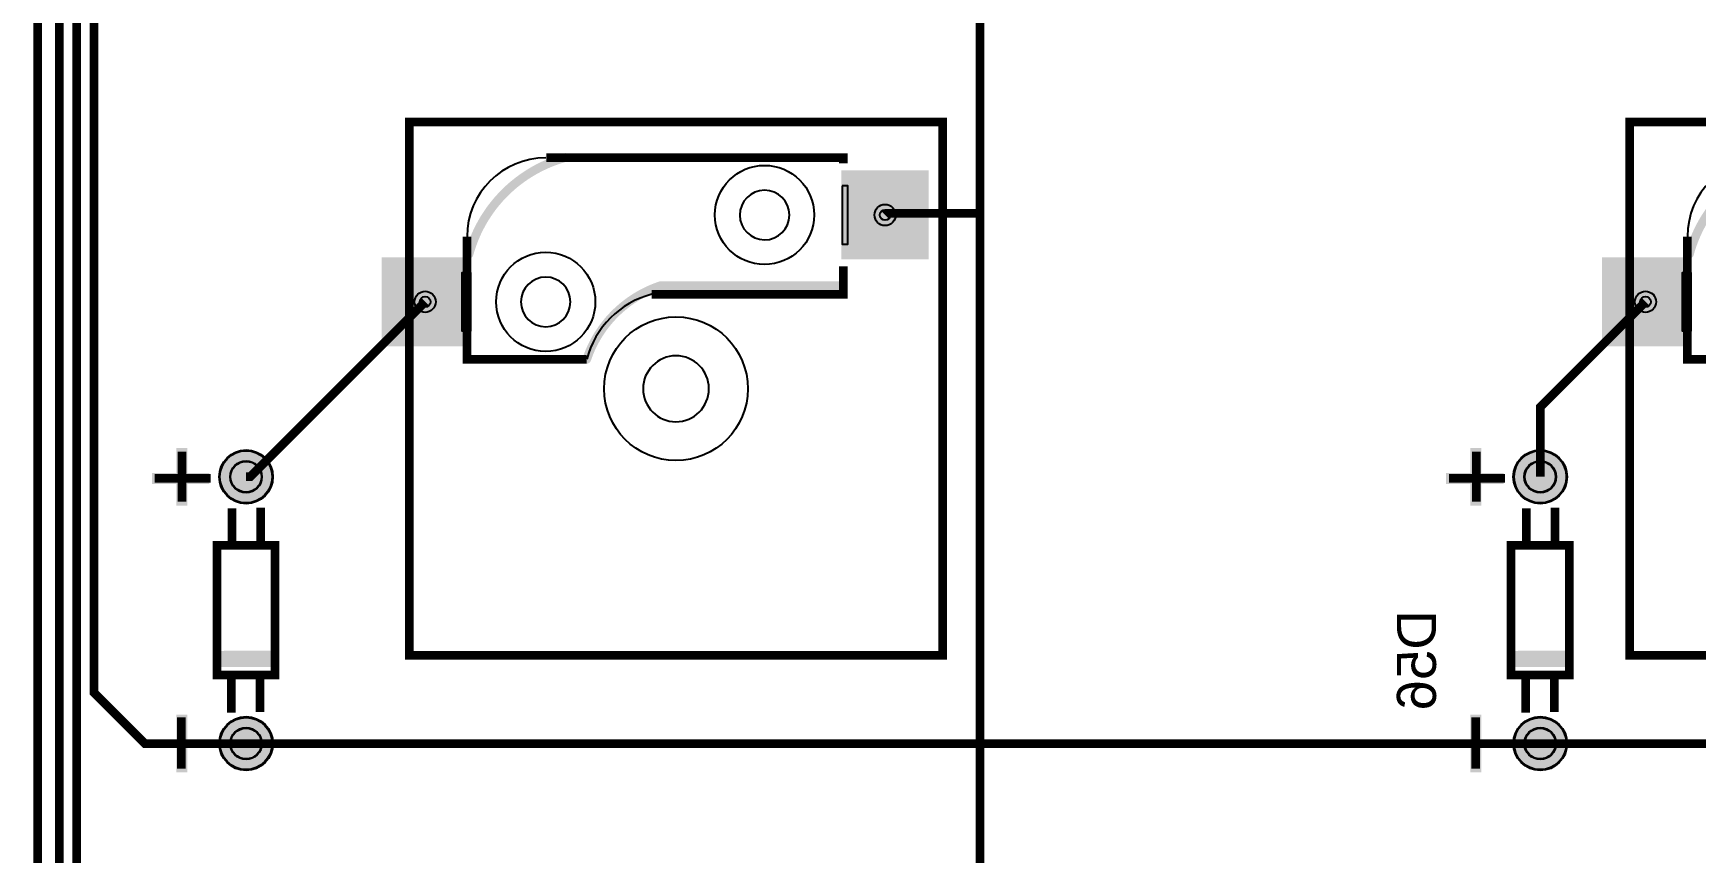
# Model space of a CAD drawing. Header units: millimetres. Extents: x -39 to 282, y -369 to -213.
# Drawn here: x -39.12 to 9.5, y -324.72 to -300.76 of the extents above; entities that cross this region are included whole.
import ezdxf

# ---------------------------------------------------------------- set-up
doc = ezdxf.new("R2010")
doc.units = ezdxf.units.MM
for name, color, linetype, true_color in [('BoardOutLine', 7, 'Continuous', 0xff00ff), ('BottomLayer', 7, 'Continuous', 0x0000ff), ('BottomPasteMaskLayer', 7, 'Continuous', 0x800000), ('BottomSilkLayer', 7, 'Continuous', 0x66cc33), ('BottomSolderMaskLayer', 7, 'Continuous', 0xaa00ff), ('Document', 7, 'Continuous', 0xffffff), ('Hole', 7, 'Continuous', 0x222222), ('Multi-Layer', 7, 'Continuous', 0xc0c0c0), ('TopLayer', 7, 'Continuous', 0xff0000), ('TopSilkLayer', 7, 'Continuous', 0xffcc00), ('TopSolderMaskLayer', 7, 'Continuous', 0x800080)]:
    doc.layers.add(name, color=color, linetype=linetype, true_color=true_color)
doc.styles.get("Standard").update_dxf_attribs({"font": 'arial.ttf'})

msp = doc.modelspace()

# ---------------------------------------------------------------- hatches: boundary and pattern name
at = {"layer": 'BottomLayer'}
for points in [[(-15.455, -304.796), (-12.955, -304.796), (-12.955, -307.346), (-15.455, -307.346)], [(-15.305, -305.221), (-15.305, -306.921), (-13.705, -306.921), (-13.705, -305.221), (-15.305, -305.221)], [(-28.905, -307.336), (-26.405, -307.336), (-26.405, -309.886), (-28.905, -309.886)], [(6.782, -307.336), (9.282, -307.336), (9.282, -309.886), (6.782, -309.886)], [(-28.155, -307.761), (-28.155, -309.461), (-26.555, -309.461), (-26.555, -307.761), (-28.155, -307.761)], [(7.532, -307.761), (7.532, -309.461), (9.132, -309.461), (9.132, -307.761), (7.532, -307.761)]]:
    msp.add_hatch(color=256, dxfattribs=at).paths.add_polyline_path(points)
at = {"layer": 'BottomPasteMaskLayer'}
for points in [[(-15.455, -304.796), (-12.955, -304.796), (-12.955, -307.346), (-15.455, -307.346)], [(-28.905, -307.336), (-26.405, -307.336), (-26.405, -309.886), (-28.905, -309.886)], [(6.782, -307.336), (9.282, -307.336), (9.282, -309.886), (6.782, -309.886)]]:
    msp.add_hatch(color=256, dxfattribs=at).paths.add_polyline_path(points)
at = {"layer": 'BottomSilkLayer'}
for points in [[(-26.37, -307.339), (-26.387, -307.338), (-26.403, -307.335), (-26.419, -307.33), (-26.434, -307.322), (-26.447, -307.313), (-26.46, -307.302), (-26.471, -307.29), (-26.48, -307.276), (-26.488, -307.261), (-26.493, -307.245), (-26.496, -307.229), (-26.497, -307.212), (-26.497, -307.212), (-26.496, -307.194), (-26.492, -307.177), (-26.492, -307.177), (-26.492, -307.177), (-26.492, -307.177), (-26.466, -307.087), (-26.438, -306.998), (-26.409, -306.909), (-26.377, -306.821), (-26.343, -306.734), (-26.307, -306.648), (-26.269, -306.562), (-26.23, -306.477), (-26.188, -306.394), (-26.145, -306.311), (-26.1, -306.229), (-26.053, -306.148), (-26.004, -306.068), (-25.953, -305.99), (-25.901, -305.912), (-25.847, -305.836), (-25.791, -305.761), (-25.733, -305.687), (-25.674, -305.615), (-25.614, -305.543), (-25.551, -305.474), (-25.487, -305.405), (-25.422, -305.338), (-25.355, -305.273), (-25.287, -305.209), (-25.217, -305.147), (-25.146, -305.086), (-25.073, -305.027), (-25, -304.97), (-24.925, -304.914), (-24.848, -304.86), (-24.771, -304.807), (-24.692, -304.757), (-24.613, -304.708), (-24.532, -304.661), (-24.45, -304.615), (-24.367, -304.572), (-24.283, -304.531), (-24.198, -304.491), (-24.113, -304.453), (-24.026, -304.418), (-23.939, -304.384), (-23.851, -304.352), (-23.763, -304.322), (-23.673, -304.294), (-23.583, -304.268), (-23.583, -304.268), (-23.583, -304.268), (-23.583, -304.268), (-23.566, -304.265), (-23.548, -304.263), (-23.548, -304.263), (-23.548, -304.263), (-23.532, -304.264), (-23.515, -304.268), (-23.5, -304.273), (-23.485, -304.28), (-23.471, -304.29), (-23.458, -304.301), (-23.447, -304.313), (-23.438, -304.327), (-23.431, -304.342), (-23.425, -304.357), (-23.422, -304.374), (-23.421, -304.39), (-23.421, -304.39), (-23.422, -304.407), (-23.426, -304.423), (-23.431, -304.439), (-23.438, -304.454), (-23.448, -304.468), (-23.459, -304.48), (-23.471, -304.491), (-23.485, -304.501), (-23.5, -304.508), (-23.516, -304.513), (-23.516, -304.513), (-23.516, -304.513), (-23.516, -304.513), (-23.602, -304.538), (-23.688, -304.565), (-23.773, -304.594), (-23.857, -304.624), (-23.941, -304.657), (-24.024, -304.691), (-24.106, -304.728), (-24.187, -304.766), (-24.267, -304.806), (-24.347, -304.848), (-24.425, -304.892), (-24.502, -304.938), (-24.579, -304.985), (-24.654, -305.034), (-24.728, -305.085), (-24.801, -305.138), (-24.872, -305.192), (-24.943, -305.248), (-25.012, -305.305), (-25.079, -305.364), (-25.146, -305.424), (-25.211, -305.486), (-25.274, -305.55), (-25.336, -305.615), (-25.397, -305.681), (-25.455, -305.749), (-25.513, -305.818), (-25.569, -305.888), (-25.623, -305.96), (-25.675, -306.033), (-25.726, -306.107), (-25.775, -306.182), (-25.823, -306.258), (-25.868, -306.335), (-25.912, -306.414), (-25.954, -306.493), (-25.994, -306.573), (-26.033, -306.655), (-26.069, -306.737), (-26.104, -306.82), (-26.136, -306.903), (-26.167, -306.988), (-26.196, -307.073), (-26.223, -307.158), (-26.247, -307.245), (-26.247, -307.245), (-26.247, -307.245), (-26.247, -307.245), (-26.247, -307.245), (-26.253, -307.26), (-26.26, -307.275), (-26.269, -307.289), (-26.28, -307.302), (-26.293, -307.313), (-26.306, -307.322), (-26.321, -307.33), (-26.337, -307.335), (-26.354, -307.338), (-26.37, -307.339), (-26.37, -307.339), (-26.37, -307.339), (-26.37, -307.339)], [(-15.43, -304.264), (-23, -304.264), (-23.55, -304.264), (-23.566, -304.265), (-23.583, -304.268), (-23.598, -304.273), (-23.613, -304.281), (-23.627, -304.29), (-23.64, -304.301), (-23.65, -304.313), (-23.66, -304.327), (-23.667, -304.342), (-23.672, -304.358), (-23.676, -304.374), (-23.677, -304.391), (-23.676, -304.407), (-23.672, -304.424), (-23.667, -304.439), (-23.66, -304.454), (-23.65, -304.468), (-23.64, -304.48), (-23.627, -304.491), (-23.613, -304.501), (-23.598, -304.508), (-23.583, -304.513), (-23.566, -304.517), (-23.55, -304.518), (-23, -304.518), (-15.43, -304.518), (-15.413, -304.517), (-15.397, -304.513), (-15.381, -304.508), (-15.366, -304.501), (-15.352, -304.491), (-15.34, -304.48), (-15.329, -304.468), (-15.32, -304.454), (-15.312, -304.439), (-15.307, -304.424), (-15.304, -304.407), (-15.303, -304.391), (-15.304, -304.374), (-15.307, -304.358), (-15.312, -304.342), (-15.32, -304.327), (-15.329, -304.313), (-15.34, -304.301), (-15.352, -304.29), (-15.366, -304.281), (-15.381, -304.273), (-15.397, -304.268), (-15.413, -304.265), (-15.43, -304.264), (-15.43, -304.264)], [(9.317, -307.339), (9.3, -307.338), (9.284, -307.335), (9.268, -307.33), (9.253, -307.322), (9.24, -307.313), (9.227, -307.302), (9.216, -307.29), (9.207, -307.276), (9.2, -307.261), (9.194, -307.245), (9.191, -307.229), (9.19, -307.212), (9.19, -307.212), (9.191, -307.194), (9.195, -307.177), (9.195, -307.177), (9.195, -307.177), (9.195, -307.177), (9.221, -307.087), (9.249, -306.998), (9.279, -306.909), (9.31, -306.821), (9.344, -306.734), (9.38, -306.648), (9.418, -306.562), (9.457, -306.477), (9.499, -306.394), (9.542, -306.311), (9.587, -306.229), (9.634, -306.148), (9.683, -306.068), (9.734, -305.99), (9.786, -305.912), (9.84, -305.836), (9.896, -305.761), (9.954, -305.687), (10.013, -305.615), (10.073, -305.543), (10.136, -305.474), (10.2, -305.405), (10.265, -305.338), (10.332, -305.273), (10.4, -305.209), (10.47, -305.147), (10.541, -305.086), (10.614, -305.027), (10.687, -304.97), (10.762, -304.914), (10.839, -304.86), (10.916, -304.807), (10.995, -304.757), (11.075, -304.708), (11.155, -304.661), (11.237, -304.615), (11.32, -304.572), (11.404, -304.531), (11.489, -304.491), (11.574, -304.453), (11.661, -304.418), (11.748, -304.384), (11.836, -304.352), (11.924, -304.322), (12.014, -304.294), (12.104, -304.268), (12.104, -304.268), (12.104, -304.268), (12.104, -304.268), (12.121, -304.265), (12.139, -304.263), (12.139, -304.263), (12.139, -304.263), (12.155, -304.264), (12.172, -304.268), (12.188, -304.273), (12.202, -304.28), (12.216, -304.29), (12.229, -304.301), (12.24, -304.313), (12.249, -304.327), (12.256, -304.342), (12.262, -304.357), (12.265, -304.374), (12.266, -304.39), (12.266, -304.39), (12.265, -304.407), (12.262, -304.423), (12.256, -304.439), (12.249, -304.454), (12.239, -304.468), (12.228, -304.48), (12.216, -304.491), (12.202, -304.501), (12.187, -304.508), (12.171, -304.513), (12.171, -304.513), (12.171, -304.513), (12.171, -304.513), (12.085, -304.538), (11.999, -304.565), (11.914, -304.594), (11.83, -304.624), (11.746, -304.657), (11.663, -304.691), (11.581, -304.728), (11.5, -304.766), (11.42, -304.806), (11.34, -304.848), (11.262, -304.892), (11.185, -304.938), (11.108, -304.985), (11.033, -305.034), (10.959, -305.085), (10.886, -305.138), (10.815, -305.192), (10.745, -305.248), (10.675, -305.305), (10.608, -305.364), (10.541, -305.424), (10.477, -305.486), (10.413, -305.55), (10.351, -305.615), (10.291, -305.681), (10.232, -305.749), (10.174, -305.818), (10.118, -305.888), (10.064, -305.96), (10.012, -306.033), (9.961, -306.107), (9.912, -306.182), (9.864, -306.258), (9.819, -306.335), (9.775, -306.414), (9.733, -306.493), (9.693, -306.573), (9.655, -306.655), (9.618, -306.737), (9.584, -306.82), (9.551, -306.903), (9.52, -306.988), (9.491, -307.073), (9.465, -307.158), (9.44, -307.245), (9.44, -307.245), (9.44, -307.245), (9.44, -307.245), (9.44, -307.245), (9.434, -307.26), (9.427, -307.275), (9.418, -307.289), (9.407, -307.302), (9.394, -307.313), (9.381, -307.322), (9.366, -307.33), (9.35, -307.335), (9.334, -307.338), (9.317, -307.339), (9.317, -307.339), (9.317, -307.339), (9.317, -307.339)], [(-22.931, -310.42), (-22.947, -310.419), (-22.963, -310.416), (-22.979, -310.411), (-22.994, -310.403), (-23.008, -310.394), (-23.02, -310.383), (-23.031, -310.371), (-23.041, -310.357), (-23.048, -310.342), (-23.053, -310.326), (-23.056, -310.31), (-23.058, -310.293), (-23.058, -310.293), (-23.058, -310.293), (-23.056, -310.271), (-23.05, -310.25), (-23.05, -310.25), (-23.05, -310.25), (-23.05, -310.25), (-23.05, -310.25), (-23.022, -310.169), (-22.991, -310.089), (-22.959, -310.009), (-22.925, -309.93), (-22.889, -309.852), (-22.851, -309.775), (-22.811, -309.699), (-22.769, -309.623), (-22.726, -309.549), (-22.68, -309.476), (-22.633, -309.404), (-22.585, -309.333), (-22.534, -309.264), (-22.482, -309.195), (-22.428, -309.128), (-22.373, -309.062), (-22.316, -308.998), (-22.257, -308.935), (-22.197, -308.873), (-22.135, -308.813), (-22.072, -308.755), (-22.008, -308.698), (-21.942, -308.642), (-21.875, -308.589), (-21.807, -308.536), (-21.737, -308.486), (-21.666, -308.437), (-21.594, -308.39), (-21.521, -308.345), (-21.447, -308.301), (-21.372, -308.26), (-21.296, -308.22), (-21.219, -308.182), (-21.14, -308.146), (-21.062, -308.111), (-20.982, -308.079), (-20.901, -308.049), (-20.82, -308.02), (-20.82, -308.02), (-20.82, -308.02), (-20.82, -308.02), (-20.8, -308.015), (-20.779, -308.013), (-20.779, -308.013), (-20.762, -308.015), (-20.746, -308.018), (-20.73, -308.023), (-20.715, -308.03), (-20.702, -308.04), (-20.689, -308.051), (-20.678, -308.063), (-20.669, -308.077), (-20.662, -308.092), (-20.656, -308.108), (-20.653, -308.124), (-20.652, -308.14), (-20.652, -308.14), (-20.653, -308.158), (-20.657, -308.175), (-20.663, -308.192), (-20.671, -308.208), (-20.682, -308.222), (-20.694, -308.235), (-20.708, -308.246), (-20.723, -308.254), (-20.739, -308.261), (-20.739, -308.261), (-20.739, -308.261), (-20.739, -308.261), (-20.739, -308.261), (-20.817, -308.288), (-20.893, -308.317), (-20.969, -308.348), (-21.045, -308.381), (-21.119, -308.416), (-21.192, -308.452), (-21.265, -308.49), (-21.336, -308.53), (-21.407, -308.572), (-21.476, -308.616), (-21.545, -308.661), (-21.612, -308.708), (-21.678, -308.757), (-21.742, -308.807), (-21.806, -308.859), (-21.868, -308.913), (-21.929, -308.968), (-21.988, -309.024), (-22.046, -309.082), (-22.103, -309.142), (-22.158, -309.202), (-22.211, -309.265), (-22.263, -309.328), (-22.313, -309.393), (-22.362, -309.459), (-22.409, -309.526), (-22.455, -309.594), (-22.498, -309.664), (-22.54, -309.734), (-22.58, -309.806), (-22.618, -309.878), (-22.655, -309.952), (-22.69, -310.026), (-22.722, -310.101), (-22.753, -310.177), (-22.782, -310.254), (-22.809, -310.331), (-22.809, -310.331), (-22.809, -310.331), (-22.809, -310.331), (-22.815, -310.346), (-22.823, -310.36), (-22.832, -310.373), (-22.843, -310.385), (-22.855, -310.396), (-22.869, -310.404), (-22.883, -310.411), (-22.899, -310.416), (-22.915, -310.419), (-22.931, -310.42), (-22.931, -310.42), (-22.931, -310.42)], [(-20.78, -308.268), (-19.74, -308.268), (-15.43, -308.268), (-15.413, -308.267), (-15.397, -308.263), (-15.381, -308.258), (-15.366, -308.251), (-15.352, -308.242), (-15.34, -308.231), (-15.329, -308.218), (-15.32, -308.204), (-15.312, -308.189), (-15.307, -308.174), (-15.304, -308.157), (-15.303, -308.141), (-15.304, -308.124), (-15.307, -308.108), (-15.312, -308.092), (-15.32, -308.077), (-15.329, -308.063), (-15.34, -308.051), (-15.352, -308.04), (-15.366, -308.031), (-15.381, -308.023), (-15.397, -308.018), (-15.413, -308.015), (-15.43, -308.014), (-19.74, -308.014), (-20.78, -308.014), (-20.796, -308.015), (-20.813, -308.018), (-20.828, -308.023), (-20.843, -308.031), (-20.857, -308.04), (-20.87, -308.051), (-20.881, -308.063), (-20.89, -308.077), (-20.897, -308.092), (-20.902, -308.108), (-20.906, -308.124), (-20.907, -308.141), (-20.906, -308.157), (-20.902, -308.174), (-20.897, -308.189), (-20.89, -308.204), (-20.881, -308.218), (-20.87, -308.231), (-20.857, -308.242), (-20.843, -308.251), (-20.828, -308.258), (-20.813, -308.263), (-20.796, -308.267), (-20.78, -308.268), (-20.78, -308.268)], [(-26.43, -310.418), (-22.93, -310.418), (-22.913, -310.417), (-22.897, -310.413), (-22.881, -310.408), (-22.866, -310.401), (-22.852, -310.391), (-22.84, -310.38), (-22.829, -310.368), (-22.82, -310.354), (-22.812, -310.339), (-22.807, -310.324), (-22.804, -310.307), (-22.803, -310.291), (-22.804, -310.274), (-22.807, -310.258), (-22.812, -310.242), (-22.82, -310.227), (-22.829, -310.213), (-22.84, -310.201), (-22.852, -310.19), (-22.866, -310.181), (-22.881, -310.173), (-22.897, -310.168), (-22.913, -310.165), (-22.93, -310.164), (-26.43, -310.164), (-26.446, -310.165), (-26.463, -310.168), (-26.478, -310.173), (-26.493, -310.181), (-26.507, -310.19), (-26.52, -310.201), (-26.53, -310.213), (-26.54, -310.227), (-26.547, -310.242), (-26.552, -310.258), (-26.556, -310.274), (-26.557, -310.291), (-26.556, -310.307), (-26.552, -310.324), (-26.547, -310.339), (-26.54, -310.354), (-26.53, -310.368), (-26.52, -310.38), (-26.507, -310.391), (-26.493, -310.401), (-26.478, -310.408), (-26.463, -310.413), (-26.446, -310.417), (-26.43, -310.418), (-26.43, -310.418)], [(9.257, -310.418), (12.757, -310.418), (12.774, -310.417), (12.79, -310.413), (12.806, -310.408), (12.821, -310.401), (12.835, -310.391), (12.847, -310.38), (12.858, -310.368), (12.867, -310.354), (12.875, -310.339), (12.88, -310.324), (12.883, -310.307), (12.884, -310.291), (12.883, -310.274), (12.88, -310.258), (12.875, -310.242), (12.867, -310.227), (12.858, -310.213), (12.847, -310.201), (12.835, -310.19), (12.821, -310.181), (12.806, -310.173), (12.79, -310.168), (12.774, -310.165), (12.757, -310.164), (9.257, -310.164), (9.241, -310.165), (9.224, -310.168), (9.209, -310.173), (9.194, -310.181), (9.18, -310.19), (9.168, -310.201), (9.157, -310.213), (9.147, -310.227), (9.14, -310.242), (9.135, -310.258), (9.131, -310.274), (9.13, -310.291), (9.131, -310.307), (9.135, -310.324), (9.14, -310.339), (9.147, -310.354), (9.157, -310.368), (9.168, -310.38), (9.18, -310.391), (9.194, -310.401), (9.209, -310.408), (9.224, -310.413), (9.241, -310.417), (9.257, -310.418), (9.257, -310.418)], [(-33.743, -318.818), (-33.743, -319.278), (-33.753, -319.288), (-32.073, -319.288), (-32.043, -319.258), (-32.043, -318.848), (-32.043, -318.808)], [(4.103, -318.818), (4.103, -319.278), (4.093, -319.288), (5.773, -319.288), (5.803, -319.258), (5.803, -318.848), (5.803, -318.808)]]:
    msp.add_hatch(color=256, dxfattribs=at).paths.add_polyline_path(points)
at = {"layer": 'BottomSolderMaskLayer'}
for points in [[(-15.481, -304.77), (-12.93, -304.77), (-12.93, -307.371), (-15.481, -307.371)], [(-28.93, -307.31), (-26.38, -307.31), (-26.38, -309.911), (-28.93, -309.911)], [(6.757, -307.31), (9.307, -307.31), (9.307, -309.911), (6.757, -309.911)], [(-33.68, -313.728, 1), (-32.106, -313.728, 1)], [(4.166, -313.728, 1), (5.74, -313.728, 1)], [(-33.68, -321.528, 1), (-32.106, -321.528, 1)], [(4.166, -321.528, 1), (5.74, -321.528, 1)]]:
    msp.add_hatch(color=256, dxfattribs=at).paths.add_polyline_path(points)
at = {"layer": 'Document'}
for points in [[(-34.613, -312.888), (-34.933, -312.888), (-34.933, -314.568), (-34.613, -314.568)], [(3.233, -312.888), (2.913, -312.888), (2.913, -314.568), (3.233, -314.568)], [(-33.966, -313.94), (-33.966, -313.62), (-35.646, -313.62), (-35.646, -313.94)], [(3.88, -313.94), (3.88, -313.62), (2.2, -313.62), (2.2, -313.94)], [(-34.613, -320.688), (-34.933, -320.688), (-34.933, -322.368), (-34.613, -322.368)], [(3.233, -320.688), (2.913, -320.688), (2.913, -322.368), (3.233, -322.368)]]:
    msp.add_hatch(color=256, dxfattribs=at).paths.add_polyline_path(points)
at = {"layer": 'Multi-Layer'}
for points in [[(-33.655, -313.728, 1), (-32.131, -313.728, 1)], [(4.191, -313.728, 1), (5.715, -313.728, 1)], [(-33.655, -321.528, 1), (-32.131, -321.528, 1)], [(4.191, -321.528, 1), (5.715, -321.528, 1)]]:
    msp.add_hatch(color=256, dxfattribs=at).paths.add_polyline_path(points)
at = {"layer": 'TopSolderMaskLayer'}
for points in [[(-33.68, -313.728, 1), (-32.106, -313.728, 1)], [(4.166, -313.728, 1), (5.74, -313.728, 1)], [(-33.68, -321.528, 1), (-32.106, -321.528, 1)], [(4.166, -321.528, 1), (5.74, -321.528, 1)]]:
    msp.add_hatch(color=256, dxfattribs=at).paths.add_polyline_path(points)

# ---------------------------------------------------------------- linework, layer by layer
at = {"layer": 'BoardOutLine', "const_width": 0.254}
msp.add_lwpolyline([(-38.989, -368.428), (-38.989, -213.36)], dxfattribs=at)
at = {"layer": 'BottomLayer', "const_width": 0.254}
for points in [[(-32.893, -364.834), (-35.217, -364.834), (-38.354, -361.697), (-38.354, -236.982), (-35.687, -234.315), (-12.827, -234.315), (-11.43, -232.918), (-11.43, -230.378), (1.524, -217.424), (29.845, -217.424)], [(-32.893, -344.388), (-36.359, -344.388), (-37.846, -342.901), (-37.846, -237.49), (-35.179, -234.823), (40.386, -234.823), (40.64, -234.569), (40.64, -227.965), (40.132, -227.457), (39.116, -227.457), (38.481, -226.822), (38.481, -225.171), (38.775, -224.877), (40.061, -224.877)], [(-32.893, -321.528), (-35.851, -321.528), (-37.338, -320.041), (-37.338, -237.998), (-34.671, -235.331), (40.894, -235.331), (41.021, -235.077), (41.061, -234.99), (41.061, -225.877)], [(0, -321.528), (-32.893, -321.528)], [(23.876, -321.528), (0, -321.528)]]:
    msp.add_lwpolyline(points, dxfattribs=at)
at = {"layer": 'BottomLayer'}
for centre in [(-28.155, -310.291), (7.532, -310.291)]:
    msp.add_arc(centre, 0.03, 359.9073, 349.7038, dxfattribs=at)
at = {"layer": 'BottomSilkLayer', "const_width": 0.254}
for points in [[(-15.43, -304.565), (-15.43, -304.391), (-24.116, -304.391)], [(-26.43, -306.704), (-26.43, -310.117), (-26.43, -310.291), (-22.93, -310.291)], [(9.257, -306.704), (9.257, -310.117), (9.257, -310.291), (12.757, -310.291)], [(-15.43, -308.141), (-15.43, -307.577)], [(-21.03, -308.391), (-20.78, -308.391), (-19.74, -308.391), (-15.43, -308.391), (-15.43, -308.141)], [(-34.763, -312.988), (-34.763, -314.458)], [(3.083, -312.988), (3.083, -314.458)], [(-35.563, -313.768), (-33.923, -313.768)], [(2.283, -313.768), (3.923, -313.768)], [(-33.303, -315.668), (-33.303, -314.647)], [(-32.463, -315.628), (-32.463, -314.628)], [(4.543, -315.668), (4.543, -314.647)], [(5.383, -315.628), (5.383, -314.628)], [(-33.323, -319.628), (-33.323, -320.628)], [(-32.483, -319.588), (-32.483, -320.608)], [(4.523, -319.628), (4.523, -320.628)], [(5.363, -319.588), (5.363, -320.608)], [(-34.783, -320.758), (-34.783, -322.258)], [(3.063, -320.758), (3.063, -322.258)]]:
    msp.add_lwpolyline(points, dxfattribs=at)
at = {"layer": 'BottomSilkLayer'}
for points in [[(-15.465, -305.221), (-15.465, -306.921), (-15.295, -306.921), (-15.295, -305.221), (-15.465, -305.221)], [(-26.58, -309.461), (-26.32, -309.461), (-26.32, -307.761), (-26.58, -307.761), (-26.58, -309.461), (-26.58, -309.461)], [(9.107, -309.461), (9.367, -309.461), (9.367, -307.761), (9.107, -307.761), (9.107, -309.461), (9.107, -309.461)]]:
    msp.add_lwpolyline(points, close=True, dxfattribs=at)
at = {"layer": 'BottomSilkLayer', "const_width": 0.254}
for points in [[(-33.743, -315.728), (-33.743, -319.528), (-32.043, -319.528), (-32.043, -315.728), (-33.743, -315.728)], [(4.103, -315.728), (4.103, -319.528), (5.803, -319.528), (5.803, -315.728), (4.103, -315.728)]]:
    msp.add_lwpolyline(points, close=True, dxfattribs=at)
at = {"layer": 'BottomSilkLayer'}
for centre, radius, start, end in [((-24.126, -306.704), 2.304, 90, 179.9994), ((-15.44, -304.391), 0.01, 270.1452, 0.1456), ((11.561, -306.704), 2.304, 90, 179.9994), ((-20.36, -310.96), 2.655, 104.6017, 165.3998)]:
    msp.add_arc(centre, radius, start, end, dxfattribs=at)
at = {"layer": 'BottomSolderMaskLayer'}
for centre, radius in [((-32.893, -313.728), 0.787), ((4.953, -313.728), 0.787), ((-32.893, -313.728), 0.465), ((4.953, -313.728), 0.465), ((-32.893, -321.528), 0.787), ((4.953, -321.528), 0.787), ((-32.893, -321.528), 0.465), ((4.953, -321.528), 0.465)]:
    msp.add_circle(centre, radius, dxfattribs=at)
at = {"layer": 'Document'}
for centre, radius, start, end in [((-17.73, -306.073), 0.725, 0.1496, 359.8504), ((-24.13, -308.613), 0.725, 0.1496, 359.8504), ((-20.32, -311.153), 0.963, 0.1504, 359.8496)]:
    msp.add_arc(centre, radius, start, end, dxfattribs=at)
at = {"layer": 'Hole'}
for centre in [(-14.205, -306.071), (-27.655, -308.611), (8.032, -308.611)]:
    msp.add_circle(centre, 0.155, dxfattribs=at)
at = {"layer": 'Multi-Layer'}
for centre, radius in [((-17.73, -306.071), 1.45), ((-14.205, -306.071), 0.31), ((-24.13, -308.611), 1.45), ((-27.655, -308.611), 0.31), ((8.032, -308.611), 0.31), ((-20.32, -311.151), 2.1), ((-32.893, -313.728), 0.762), ((4.953, -313.728), 0.762), ((-32.893, -313.728), 0.45), ((4.953, -313.728), 0.45), ((-32.893, -321.528), 0.762), ((4.953, -321.528), 0.762), ((-32.893, -321.528), 0.45), ((4.953, -321.528), 0.45)]:
    msp.add_circle(centre, radius, dxfattribs=at)
at = {"layer": 'TopLayer', "const_width": 0.254}
for points in [[(-14.205, -349.251), (-13.57, -349.886), (-11.938, -349.886), (-11.43, -349.378), (-11.43, -230.251), (-10.16, -230.251)], [(-14.205, -306.071), (-14.154, -306.02), (-11.43, -306.02)], [(-27.655, -308.611), (-32.772, -313.728), (-32.893, -313.728)], [(8.032, -308.611), (4.953, -311.69), (4.953, -313.728)]]:
    msp.add_lwpolyline(points, dxfattribs=at)
at = {"layer": 'TopSilkLayer', "const_width": 0.254}
for points in [[(-28.12, -318.951), (-28.12, -303.351), (-12.52, -303.351), (-12.52, -318.951), (-28.12, -318.951)], [(7.567, -318.951), (7.567, -303.351), (23.167, -303.351), (23.167, -318.951), (7.567, -318.951)]]:
    msp.add_lwpolyline(points, close=True, dxfattribs=at)
at = {"layer": 'TopSolderMaskLayer'}
for centre, radius in [((-32.893, -313.728), 0.787), ((4.953, -313.728), 0.787), ((-32.893, -313.728), 0.465), ((4.953, -313.728), 0.465), ((-32.893, -321.528), 0.787), ((4.953, -321.528), 0.787), ((-32.893, -321.528), 0.465), ((4.953, -321.528), 0.465)]:
    msp.add_circle(centre, radius, dxfattribs=at)

# ---------------------------------------------------------------- texts
at = {"layer": 'BottomSilkLayer', "text_generation_flag": 2}
msp.add_text('D56', height=1.143, rotation=90, dxfattribs=at).set_placement((1.905, -317.628))

doc.saveas('drawing.dxf')
